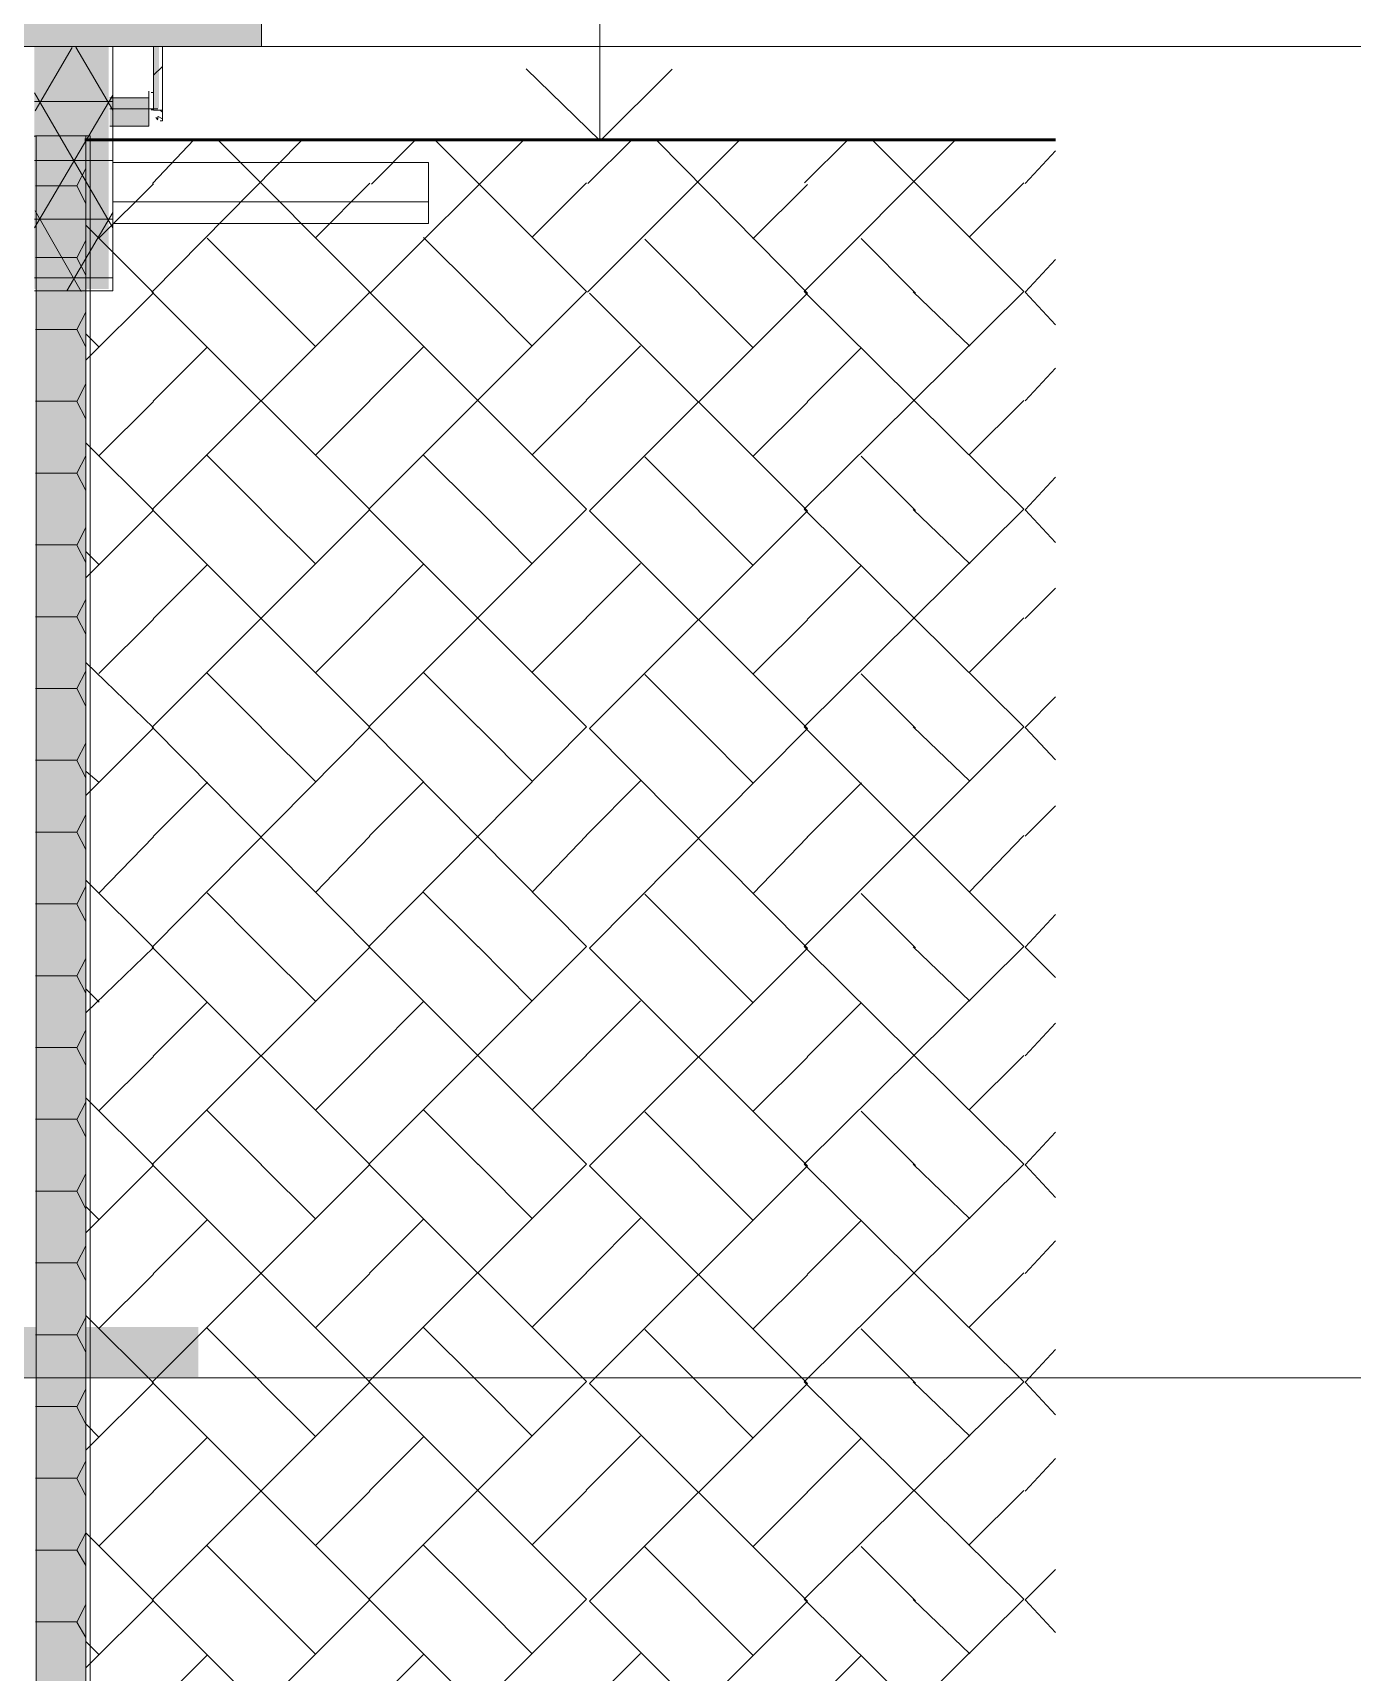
# Model space of a CAD drawing. Header units: millimetres. Extents: x -135211 to 49383, y -8033 to 228499.
# Drawn here: x 151 to 2718, y 3852 to 7041 of the extents above; entities that cross this region are included whole.
import ezdxf

# ---------------------------------------------------------------- set-up
doc = ezdxf.new("R2010")
doc.units = ezdxf.units.MM
doc.layers.add('PDF _Геометрия', color=7, linetype='Continuous', true_color=0x1d1d1d)
doc.layers.add('PDF _Сплошная заливка', color=7, linetype='Continuous', true_color=0xffffff)

msp = doc.modelspace()

# ---------------------------------------------------------------- hatches: boundary and pattern name
at = {"layer": 'PDF _Сплошная заливка', "transparency": 33554559}
h = msp.add_hatch(color=256, dxfattribs=at)
h.paths.add_polyline_path([(396.5, 7114.7), (396.5, 20661.9), (386.2, 20661.9), (386.2, 7114.7)])
h.paths.add_polyline_path([(396.5, 7017.3), (386.2, 7017.3), (386.2, 6894.6), (396.5, 6894.6)])
h = msp.add_hatch(color=256, dxfattribs=at)
h.paths.add_polyline_path([(299.2, 7114.7), (299.2, 7241.9), (154.6, 7241.9), (154.6, 7114.7)])
h.paths.add_polyline_path([(299.2, 7017.3), (154.6, 7017.3), (154.6, 6543.2), (299.2, 6543.2)])

# ---------------------------------------------------------------- linework, layer by layer
at = {"layer": 'PDF _Геометрия', "color": 7, "lineweight": 9}
for points in [[(1051.6, 6831.6), (1254.5, 6831.6), (1254.5, 7132.2)], [(-402.6, 7112), (596.5, 7112), (596.5, 7014.6), (-402.6, 7014.6)], [(154.6, 6539.1), (306.9, 6539.1), (306.9, 7013.3)], [(385.9, 7014), (385.9, 6891.3)], [(403.4, 7013.7), (403.4, 6891), (399.3, 6891), (403.4, 6886.8), (403.4, 6874.1), (395.2, 6878.2)], [(3474.3, 7015), (595.6, 7015)], [(377.1, 6927.5), (377.1, 6893.7), (300.9, 6893.7), (377.1, 6893.7), (300.9, 6893.7), (377.1, 6893.7), (377.1, 6859.8), (300.9, 6859.8)], [(381.8, 6891.3), (385.9, 6891.3), (385.9, 6925.2), (381.8, 6925.2)], [(377.1, 6914.8), (300.9, 6914.8)], [(377.1, 6893.7), (377.1, 6893.7)], [(399.3, 6869.8), (403.4, 6869.8), (403.4, 6891), (386.2, 6891)], [(394.7, 6893.4), (394.7, 6893.4)], [(394.7, 6893.4), (394.7, 6893.4)], [(390.6, 6876.4), (394.7, 6872.1)], [(394.7, 6878.4), (394.7, 6874.2)], [(403.4, 6874.1), (403.4, 6874.1)], [(153.7, 3339.4), (157.8, 3339.4), (157.8, 6840.3), (153.7, 6840.3)], [(156.8, 3339.8), (254.3, 3339.8), (254.3, 6840.7), (156.8, 6840.7)], [(254.3, 6832.2), (254.3, 3339.8)], [(254.9, 3339.6), (263, 3339.6), (263, 6840.6), (254.9, 6840.6)], [(815.5, 6830.9), (1052.7, 6830.9)], [(1103.1, 6831.1), (1403.7, 6831.1)], [(307.2, 6788.8), (921.1, 6788.8), (921.1, 6712.6), (307.2, 6712.6), (921.1, 6712.6), (921.1, 6670.2), (307.2, 6670.2)], [(3474.3, 1621.9), (3474.3, 4424.3), (-526.3, 4424.3)]]:
    msp.add_lwpolyline(points, dxfattribs=at)
at = {"layer": 'PDF _Геометрия', "lineweight": 9}
for points in [[(155.9, 6889.8), (227.9, 7012.6)], [(306.9, 6890.5), (234.8, 7013.3)], [(386.2, 6958.7), (403.4, 6975.6)], [(306.9, 6661.9), (154.6, 6924.4)], [(154.6, 6661.9), (306.9, 6920.2)], [(154.6, 6907.5), (306.9, 6907.5)], [(154.6, 6793.1), (306.9, 6793.1)], [(254.3, 6709.4), (237.1, 6743.3), (254.3, 6777.2)], [(156.5, 6743.7), (236.7, 6743.7)], [(157.8, 6742.9), (157.8, 6742.9)], [(157.8, 6742.9), (157.8, 6742.9)], [(157.8, 6742.9), (157.8, 6742.9)], [(154.6, 6678.9), (306.9, 6678.9)], [(245.5, 6538.1), (156.2, 6694.7)], [(217.6, 6539.1), (306.9, 6691.6)], [(254.3, 6569.7), (237.1, 6603.6), (254.3, 6637.5)], [(156.5, 6603.9), (236.7, 6603.9)], [(157.8, 6603.2), (157.8, 6603.2)], [(157.8, 6603.2), (157.8, 6603.2)], [(157.8, 6603.2), (157.8, 6603.2)], [(154.6, 6564.6), (306.9, 6564.6)], [(254.3, 6430.1), (237.1, 6464), (254.3, 6497.8)], [(156.5, 6464.3), (236.7, 6464.3)], [(157.8, 6463.5), (157.8, 6463.5)], [(157.8, 6463.5), (157.8, 6463.5)], [(157.8, 6463.5), (157.8, 6463.5)], [(254.3, 6290.4), (237.1, 6324.3), (254.3, 6358.1)], [(156.5, 6324.6), (236.7, 6324.6)], [(157.8, 6323.8), (157.8, 6323.8)], [(157.8, 6323.8), (157.8, 6323.8)], [(157.8, 6323.8), (157.8, 6323.8)], [(254.3, 6150.7), (237.1, 6184.5), (254.3, 6218.4)], [(156.5, 6184.9), (236.7, 6184.9)], [(157.8, 6184.1), (157.8, 6184.1)], [(157.8, 6184.1), (157.8, 6184.1)], [(157.8, 6184.1), (157.8, 6184.1)], [(254.3, 6011), (237.1, 6044.8), (254.3, 6078.7)], [(156.5, 6045.2), (236.7, 6045.2)], [(157.8, 6044.4), (157.8, 6044.4)], [(157.8, 6044.4), (157.8, 6044.4)], [(157.8, 6044.4), (157.8, 6044.4)], [(254.3, 5871.3), (237.1, 5905.1), (254.3, 5939)], [(156.5, 5905.4), (236.7, 5905.4)], [(157.8, 5904.7), (157.8, 5904.7)], [(157.8, 5904.7), (157.8, 5904.7)], [(157.8, 5904.7), (157.8, 5904.7)], [(254.3, 5731.6), (237.1, 5765.5), (254.3, 5799.4)], [(156.5, 5765.8), (236.7, 5765.8)], [(157.8, 5765), (157.8, 5765)], [(157.8, 5765), (157.8, 5765)], [(157.8, 5765), (157.8, 5765)], [(254.3, 5591.9), (237.1, 5625.8), (254.3, 5659.6)], [(156.5, 5626.1), (236.7, 5626.1)], [(157.8, 5625.3), (157.8, 5625.3)], [(157.8, 5625.3), (157.8, 5625.3)], [(157.8, 5625.3), (157.8, 5625.3)], [(254.3, 5452.2), (237.1, 5486.1), (254.3, 5519.9)], [(156.5, 5486.4), (236.7, 5486.4)], [(157.8, 5485.6), (157.8, 5485.6)], [(157.8, 5485.6), (157.8, 5485.6)], [(157.8, 5485.6), (157.8, 5485.6)], [(254.3, 5312.5), (237.1, 5346.4), (254.3, 5380.2)], [(156.5, 5346.7), (236.7, 5346.7)], [(157.8, 5345.9), (157.8, 5345.9)], [(157.8, 5345.9), (157.8, 5345.9)], [(157.8, 5345.9), (157.8, 5345.9)], [(254.3, 5172.8), (237.1, 5206.6), (254.3, 5240.5)], [(156.5, 5207), (236.7, 5207)], [(157.8, 5206.2), (157.8, 5206.2)], [(157.8, 5206.2), (157.8, 5206.2)], [(157.8, 5206.2), (157.8, 5206.2)], [(254.3, 5033.1), (237.1, 5066.9), (254.3, 5100.8)], [(156.5, 5067.3), (236.7, 5067.3)], [(157.8, 5066.5), (157.8, 5066.5)], [(157.8, 5066.5), (157.8, 5066.5)], [(157.8, 5066.5), (157.8, 5066.5)], [(254.3, 4893.4), (237.1, 4927.3), (254.3, 4961.2)], [(156.5, 4927.6), (236.7, 4927.6)], [(157.8, 4926.8), (157.8, 4926.8)], [(157.8, 4926.8), (157.8, 4926.8)], [(157.8, 4926.8), (157.8, 4926.8)], [(254.3, 4753.7), (237.1, 4787.6), (254.3, 4821.5)], [(156.5, 4787.9), (236.7, 4787.9)], [(157.8, 4787.1), (157.8, 4787.1)], [(157.8, 4787.1), (157.8, 4787.1)], [(157.8, 4787.1), (157.8, 4787.1)], [(254.3, 4614), (237.1, 4647.9), (254.3, 4681.7)], [(156.5, 4648.2), (236.7, 4648.2)], [(157.8, 4647.4), (157.8, 4647.4)], [(157.8, 4647.4), (157.8, 4647.4)], [(157.8, 4647.4), (157.8, 4647.4)], [(254.3, 4474.3), (237.1, 4508.2), (254.3, 4542)], [(156.5, 4508.5), (236.7, 4508.5)], [(157.8, 4507.8), (157.8, 4507.8)], [(157.8, 4507.8), (157.8, 4507.8)], [(157.8, 4507.8), (157.8, 4507.8)], [(254.3, 4334.6), (237.1, 4368.4), (254.3, 4402.3)], [(156.5, 4368.8), (236.7, 4368.8)], [(157.8, 4368), (157.8, 4368)], [(157.8, 4368), (157.8, 4368)], [(157.8, 4368), (157.8, 4368)], [(254.3, 4194.9), (237.1, 4228.8), (254.3, 4262.7)], [(156.5, 4229.1), (236.7, 4229.1)], [(157.8, 4228.3), (157.8, 4228.3)], [(157.8, 4228.3), (157.8, 4228.3)], [(157.8, 4228.3), (157.8, 4228.3)], [(254.3, 4059.4), (237.1, 4089.1), (254.3, 4123)], [(156.5, 4089.4), (236.7, 4089.4)], [(157.8, 4088.6), (157.8, 4088.6)], [(157.8, 4088.6), (157.8, 4088.6)], [(157.8, 4088.6), (157.8, 4088.6)], [(254.3, 3919.7), (237.1, 3949.4), (254.3, 3983.3)], [(156.5, 3949.7), (236.7, 3949.7)], [(157.8, 3948.9), (157.8, 3948.9)], [(157.8, 3948.9), (157.8, 3948.9)], [(157.8, 3948.9), (157.8, 3948.9)]]:
    msp.add_lwpolyline(points, dxfattribs=at)
at = {"layer": 'PDF _Геометрия', "color": 7, "lineweight": 18}
for points in [[(1254.5, 6831.6), (1111, 6971.3)], [(1255.3, 6831.3), (1394.9, 6970.9)]]:
    msp.add_lwpolyline(points, dxfattribs=at)
at = {"layer": 'PDF _Геометрия', "color": 7, "lineweight": 9}
msp.add_lwpolyline([(377.4, 6893.4), (394.7, 6893.4)], close=True, dxfattribs=at)
at = {"layer": 'PDF _Геометрия', "color": 7, "lineweight": 50}
msp.add_lwpolyline([(2140.7, 6833.1), (252.5, 6833.1)], dxfattribs=at)
at = {"layer": 'PDF _Геометрия', "color": 28, "lineweight": 9, "true_color": 0x0e0e0e}
for points in [[(254.3, 6828), (254.3, 6832.2)], [(383, 6537), (675.4, 6833.3)], [(383.6, 3569.3), (807, 3992.7), (383.6, 4416), (807, 4839.4), (383.6, 5262.6), (807, 5690.2), (383.6, 6113.6), (807, 6536.8), (511, 6833.1)], [(384.5, 6748.1), (464.8, 6832.8)], [(1025.3, 1242.3), (1228.2, 1445.5), (805.1, 1873), (1228.2, 2296.4), (805.1, 2719.7), (1228.2, 3143), (805.1, 3570.6), (1228.2, 3993.8), (805.1, 4417.2), (1228.2, 4840.4), (805.1, 5263.8), (1228.2, 5691.4), (805.1, 6114.6), (1228.2, 6538), (932.1, 6834.3)], [(808.7, 6535.8), (1105.4, 6832.1)], [(810, 6746.9), (894.8, 6831.6)], [(1230.6, 6537), (1526.5, 6833.3)], [(1230.9, 6748), (1315.9, 6832.7)], [(1454.6, 1238.6), (1658.1, 1441.9), (1234.5, 1869.4), (1658.1, 2292.8), (1234.5, 2716.1), (1658.1, 3139.4), (1234.5, 3566.9), (1658.1, 3990.3), (1234.5, 4413.6), (1658.1, 4837), (1234.5, 5260.3), (1658.1, 5687.9), (1234.5, 6111.2), (1658.1, 6534.6), (1366, 6830.9)], [(1651.6, 6538), (1947.7, 6834.4)], [(1875.9, 1242.2), (2079.3, 1445.4), (1651.8, 1872.9), (2079.3, 2296.2), (1651.8, 2719.6), (2079.3, 3142.9), (1651.8, 3570.4), (2079.3, 3993.8), (1651.8, 4417.1), (2079.3, 4840.3), (1651.8, 5263.6), (2079.3, 5691.2), (1651.8, 6114.5), (2079.3, 6537.8), (1783, 6834.1)], [(1652.6, 6749.2), (1737.1, 6833.8)], [(2081.7, 6748.4), (2140.7, 6811.9)], [(280.1, 6641.5), (385.9, 6747.3)], [(701, 6642.6), (807, 6748.5)], [(1122.6, 6643.8), (1228.2, 6749.6)], [(1552.2, 6640.4), (1658.1, 6746.2)], [(1973, 6643.6), (2079.3, 6749.5)], [(254.7, 6404.5), (385.9, 6535.7), (254.7, 6666.9)], [(596.5, 6536.3), (490.6, 6642.1)], [(1017.6, 6537.4), (911.4, 6643.2)], [(1447.5, 6534), (1341.8, 6639.8)], [(1868.7, 6535.1), (1762.6, 6641)], [(2140.7, 6473.2), (2081.7, 6536.7), (2140.7, 6600.3)], [(582.6, 3340.8), (807, 3569.3), (383.6, 3992.7), (807, 4416), (383.6, 4839.4), (807, 5262.6), (383.6, 5690.2), (807, 6113.6), (383.6, 6536.8)], [(385.9, 6535.7), (385.9, 6535.7)], [(385.9, 6535.7), (385.9, 6535.7)], [(701.7, 6430.7), (595.8, 6536.6)], [(805.1, 1445.5), (1228.2, 1873), (805.1, 2296.4), (1228.2, 2719.7), (805.1, 3143), (1228.2, 3570.6), (805.1, 3993.8), (1228.2, 4417.2), (805.1, 4840.4), (1228.2, 5263.8), (805.1, 5691.4), (1228.2, 6114.6), (805.1, 6538)], [(807, 6536.8), (807, 6536.8)], [(807, 6536.8), (807, 6536.8)], [(1122.9, 6431.9), (1017.4, 6537.7)], [(1228.2, 6538), (1228.2, 6538)], [(1228.2, 6538), (1228.2, 6538)], [(1234.5, 1441.9), (1658.1, 1869.4), (1234.5, 2292.8), (1658.1, 2716.1), (1234.5, 3139.4), (1658.1, 3566.9), (1234.5, 3990.3), (1658.1, 4413.6), (1234.5, 4837), (1658.1, 5260.3), (1234.5, 5687.9), (1658.1, 6111.2), (1234.5, 6534.6)], [(1552.8, 6428.5), (1447, 6534.3)], [(1651.8, 1445.4), (2079.3, 1872.9), (1651.8, 2296.2), (2079.3, 2719.6), (1651.8, 3142.9), (2079.3, 3570.4), (1651.8, 3993.8), (2079.3, 4417.1), (1651.8, 4840.3), (2079.3, 5263.6), (1651.8, 5691.2), (2079.3, 6114.5), (1651.8, 6537.8)], [(1658.1, 6534.6), (1658.1, 6534.6)], [(1658.1, 6534.6), (1658.1, 6534.6)], [(1974, 6431.7), (1863.7, 6537.6)], [(2079.3, 6537.8), (2079.3, 6537.8)], [(2079.3, 6537.8), (2079.3, 6537.8)], [(280.6, 6429.6), (255.2, 6455)], [(385.4, 6324.4), (491.2, 6430.2)], [(806.2, 6325.5), (912.3, 6431.3)], [(1227.8, 6326.6), (1333.5, 6432.4)], [(1657.4, 6323.1), (1763.4, 6429)], [(2081.7, 6325.1), (2140.7, 6388.6)], [(280.1, 6218.2), (385.9, 6324)], [(701, 6219.4), (807, 6325.2)], [(1122.6, 6220.4), (1228.2, 6326.3)], [(1552.2, 6217), (1658.1, 6322.8)], [(1973, 6220.4), (2079.3, 6326.2)], [(254.7, 5981.2), (385.9, 6112.4), (254.7, 6243.6)], [(1017.6, 6114.1), (911.4, 6219.9)], [(596.5, 6113), (490.6, 6218.8)], [(1447.5, 6110.6), (1341.8, 6216.4)], [(1868.7, 6111.8), (1762.6, 6217.6)], [(2140.7, 6049.9), (2081.7, 6113.4), (2140.7, 6176.9)], [(385.9, 6112.4), (385.9, 6112.4)], [(385.9, 6112.4), (385.9, 6112.4)], [(701.7, 6007.4), (595.8, 6113.2)], [(807, 6113.6), (807, 6113.6)], [(807, 6113.6), (807, 6113.6)], [(1122.9, 6008.5), (1017.4, 6114.4)], [(1228.2, 6114.6), (1228.2, 6114.6)], [(1228.2, 6114.6), (1228.2, 6114.6)], [(1552.8, 6005.1), (1447, 6110.9)], [(1658.1, 6111.2), (1658.1, 6111.2)], [(1658.1, 6111.2), (1658.1, 6111.2)], [(1974, 6008.4), (1863.7, 6114.2)], [(2079.3, 6114.5), (2079.3, 6114.5)], [(2079.3, 6114.5), (2079.3, 6114.5)], [(280.6, 6006.3), (255.2, 6031.7)], [(385.4, 5901), (491.2, 6006.8)], [(806.2, 5902.1), (912.3, 6008)], [(1227.8, 5903.3), (1333.5, 6009.1)], [(1657.4, 5899.8), (1763.4, 6005.7)], [(2081.7, 5901.8), (2140.7, 5961)], [(280.1, 5794.9), (385.9, 5900.7)], [(701, 5796), (807, 5901.8)], [(1122.6, 5797.2), (1228.2, 5903)], [(1973, 5797.1), (2079.3, 5902.9)], [(1552.2, 5793.7), (1658.1, 5899.5)], [(254.7, 5557.8), (385.9, 5689.1), (254.7, 5816)], [(596.5, 5689.6), (490.6, 5795.5)], [(1017.6, 5690.7), (911.4, 5796.6)], [(1447.5, 5687.3), (1341.8, 5793.1)], [(1868.7, 5688.5), (1762.6, 5794.3)], [(2140.7, 5626.6), (2081.7, 5690.1), (2140.7, 5749.4)], [(385.9, 5689.1), (385.9, 5689.1)], [(385.9, 5689.1), (385.9, 5689.1)], [(701.7, 5584.1), (595.8, 5689.9)], [(807, 5690.2), (807, 5690.2)], [(807, 5690.2), (807, 5690.2)], [(1122.9, 5585.2), (1017.4, 5691.1)], [(1228.2, 5691.4), (1228.2, 5691.4)], [(1228.2, 5691.4), (1228.2, 5691.4)], [(1552.8, 5581.8), (1447, 5687.6)], [(1658.1, 5687.9), (1658.1, 5687.9)], [(1658.1, 5687.9), (1658.1, 5687.9)], [(1974, 5585.1), (1863.7, 5690.9)], [(2079.3, 5691.2), (2079.3, 5691.2)], [(2079.3, 5691.2), (2079.3, 5691.2)], [(280.6, 5583), (255.2, 5604.1)], [(385.4, 5477.7), (491.2, 5583.5)], [(806.2, 5478.8), (912.3, 5584.7)], [(1227.8, 5480), (1333.5, 5585.8)], [(1657.4, 5476.5), (1763.4, 5582.4)], [(2081.7, 5478.4), (2140.7, 5537.7)], [(280.1, 5367.3), (385.9, 5477.4)], [(701, 5368.5), (807, 5478.5)], [(1122.6, 5369.6), (1228.2, 5479.6)], [(1552.2, 5366.1), (1658.1, 5476.2)], [(1973, 5369.5), (2079.3, 5479.6)], [(254.7, 5134.5), (385.9, 5261.5), (254.7, 5392.7)], [(596.5, 5262), (490.6, 5367.9)], [(1017.6, 5263.2), (911.4, 5369)], [(1447.5, 5259.7), (1341.8, 5365.5)], [(1868.7, 5260.9), (1762.6, 5366.7)], [(2140.7, 5203.3), (2081.7, 5262.5), (2140.7, 5326.1)], [(1122.9, 5157.6), (1017.4, 5263.5)], [(1228.2, 5263.8), (1228.2, 5263.8)], [(1228.2, 5263.8), (1228.2, 5263.8)], [(1974, 5157.6), (1863.7, 5263.4)], [(2079.3, 5263.6), (2079.3, 5263.6)], [(2079.3, 5263.6), (2079.3, 5263.6)], [(385.9, 5261.5), (385.9, 5261.5)], [(385.9, 5261.5), (385.9, 5261.5)], [(701.7, 5156.6), (595.8, 5262.4)], [(807, 5262.6), (807, 5262.6)], [(807, 5262.6), (807, 5262.6)], [(1552.8, 5154.2), (1447, 5260)], [(1658.1, 5260.3), (1658.1, 5260.3)], [(1658.1, 5260.3), (1658.1, 5260.3)], [(280.6, 5155.4), (255.2, 5180.8)], [(385.4, 5050.1), (491.2, 5155.9)], [(806.2, 5051.3), (912.3, 5157.1)], [(1227.8, 5052.4), (1333.5, 5158.3)], [(1657.4, 5048.9), (1763.4, 5154.8)], [(2081.7, 5050.9), (2140.7, 5114.4)], [(280.1, 4944), (385.9, 5049.8)], [(701, 4945.2), (807, 5051)], [(1122.6, 4946.3), (1228.2, 5052.2)], [(1552.2, 4942.8), (1658.1, 5048.6)], [(1973, 4946.2), (2079.3, 5052)], [(254.7, 4707), (385.9, 4838.2), (254.7, 4969.4)], [(596.5, 4838.7), (490.6, 4944.6)], [(1017.6, 4839.9), (911.4, 4945.7)], [(1447.5, 4836.4), (1341.8, 4942.3)], [(1868.7, 4837.6), (1762.6, 4943.4)], [(2140.7, 4775.7), (2081.7, 4839.2), (2140.7, 4902.8)], [(385.9, 4838.2), (385.9, 4838.2)], [(385.9, 4838.2), (385.9, 4838.2)], [(701.7, 4733.2), (595.8, 4839)], [(807, 4839.4), (807, 4839.4)], [(807, 4839.4), (807, 4839.4)], [(1122.9, 4734.4), (1017.4, 4840.2)], [(1228.2, 4840.4), (1228.2, 4840.4)], [(1228.2, 4840.4), (1228.2, 4840.4)], [(1552.8, 4730.9), (1447, 4836.7)], [(1658.1, 4837), (1658.1, 4837)], [(1658.1, 4837), (1658.1, 4837)], [(1974, 4734.2), (1863.7, 4840)], [(2079.3, 4840.3), (2079.3, 4840.3)], [(2079.3, 4840.3), (2079.3, 4840.3)], [(280.6, 4732.1), (255.2, 4757.5)], [(385.4, 4626.8), (491.2, 4732.6)], [(806.2, 4628), (912.3, 4733.8)], [(1227.8, 4629.1), (1333.5, 4734.9)], [(1657.4, 4625.6), (1763.4, 4731.5)], [(2081.7, 4627.6), (2140.7, 4691.1)], [(280.1, 4520.7), (385.9, 4626.5)], [(701, 4521.8), (807, 4627.6)], [(1122.6, 4523), (1228.2, 4628.8)], [(1552.2, 4519.4), (1658.1, 4625.3)], [(1973, 4522.9), (2079.3, 4628.7)], [(254.7, 4283.6), (385.9, 4414.9), (254.7, 4546.1)], [(596.5, 4415.4), (490.6, 4521.3)], [(1017.6, 4416.6), (911.4, 4522.4)], [(1447.5, 4413.1), (1341.8, 4518.9)], [(1868.7, 4414.2), (1762.6, 4520)], [(2140.7, 4352.4), (2081.7, 4415.9), (2140.7, 4479.4)], [(385.9, 4414.9), (385.9, 4414.9)], [(385.9, 4414.9), (385.9, 4414.9)], [(701.7, 4309.9), (595.8, 4415.7)], [(807, 4416), (807, 4416)], [(807, 4416), (807, 4416)], [(1122.9, 4311), (1017.4, 4416.8)], [(1228.2, 4417.2), (1228.2, 4417.2)], [(1228.2, 4417.2), (1228.2, 4417.2)], [(1552.8, 4307.5), (1447, 4413.3)], [(1658.1, 4413.6), (1658.1, 4413.6)], [(1658.1, 4413.6), (1658.1, 4413.6)], [(1974, 4310.9), (1863.7, 4416.7)], [(2079.3, 4417.1), (2079.3, 4417.1)], [(2079.3, 4417.1), (2079.3, 4417.1)], [(280.6, 4308.7), (255.2, 4334.2)], [(385.4, 4203.5), (491.2, 4309.3)], [(806.2, 4204.6), (912.3, 4310.4)], [(1227.8, 4205.8), (1333.5, 4311.6)], [(1657.4, 4202.3), (1763.4, 4308.1)], [(2081.7, 4204.3), (2140.7, 4267.7)], [(280.1, 4097.4), (385.9, 4203.2)], [(701, 4098.5), (807, 4204.4)], [(1122.6, 4099.7), (1228.2, 4205.5)], [(1552.2, 4096.1), (1658.1, 4202)], [(1973, 4099.6), (2079.3, 4205.4)], [(254.7, 3860.2), (385.9, 3991.5), (254.7, 4122.8)], [(596.5, 3992.1), (490.6, 4097.9)], [(1017.6, 3993.2), (911.4, 4099.1)], [(1447.5, 3989.8), (1341.8, 4095.6)], [(1868.7, 3990.9), (1762.6, 4096.7)], [(2140.7, 3929.1), (2081.7, 3992.6), (2140.7, 4051.8)], [(385.9, 3991.5), (385.9, 3991.5)], [(385.9, 3991.5), (385.9, 3991.5)], [(701.7, 3886.5), (595.8, 3992.4)], [(807, 3992.7), (807, 3992.7)], [(807, 3992.7), (807, 3992.7)], [(1122.9, 3887.8), (1017.4, 3993.6)], [(1228.2, 3993.8), (1228.2, 3993.8)], [(1228.2, 3993.8), (1228.2, 3993.8)], [(1552.8, 3884.2), (1447, 3990)], [(1658.1, 3990.3), (1658.1, 3990.3)], [(1658.1, 3990.3), (1658.1, 3990.3)], [(1974, 3887.6), (1863.7, 3993.5)], [(2079.3, 3993.8), (2079.3, 3993.8)], [(2079.3, 3993.8), (2079.3, 3993.8)], [(280.6, 3885.4), (255.2, 3910.8)], [(385.4, 3780.1), (491.2, 3885.9)], [(806.2, 3781.3), (912.3, 3887.2)], [(1227.8, 3782.5), (1333.5, 3888.3)], [(1657.4, 3779), (1763.4, 3884.8)]]:
    msp.add_lwpolyline(points, dxfattribs=at)
at = {"layer": 'PDF _Сплошная заливка', "color": 7, "lineweight": 9, "transparency": 33554559}
for points in [[(-402.6, 7112), (596.5, 7112), (-402.6, 7014.6), (596.5, 7014.6)], [(-529.4, 4523.6), (473.6, 4523.6), (-529.4, 4426.2), (473.6, 4426.2)]]:
    msp.add_solid(points, dxfattribs=at)
at = {"layer": 'PDF _Сплошная заливка', "color": 252, "lineweight": 9, "true_color": 0xa48f7a, "transparency": 33554559}
for points in [[(300.9, 6914.8), (377.1, 6914.8), (300.9, 6893.7), (377.1, 6893.7)], [(300.9, 6893.7), (377.1, 6893.7), (300.9, 6859.7), (377.1, 6859.7)]]:
    msp.add_solid(points, dxfattribs=at)
at = {"layer": 'PDF _Сплошная заливка', "lineweight": 9, "transparency": 33554559}
msp.add_solid([(156.8, 6840.7), (254.3, 6840.7), (156.8, 3339.8), (254.3, 3339.8)], dxfattribs=at)

doc.saveas('drawing.dxf')
